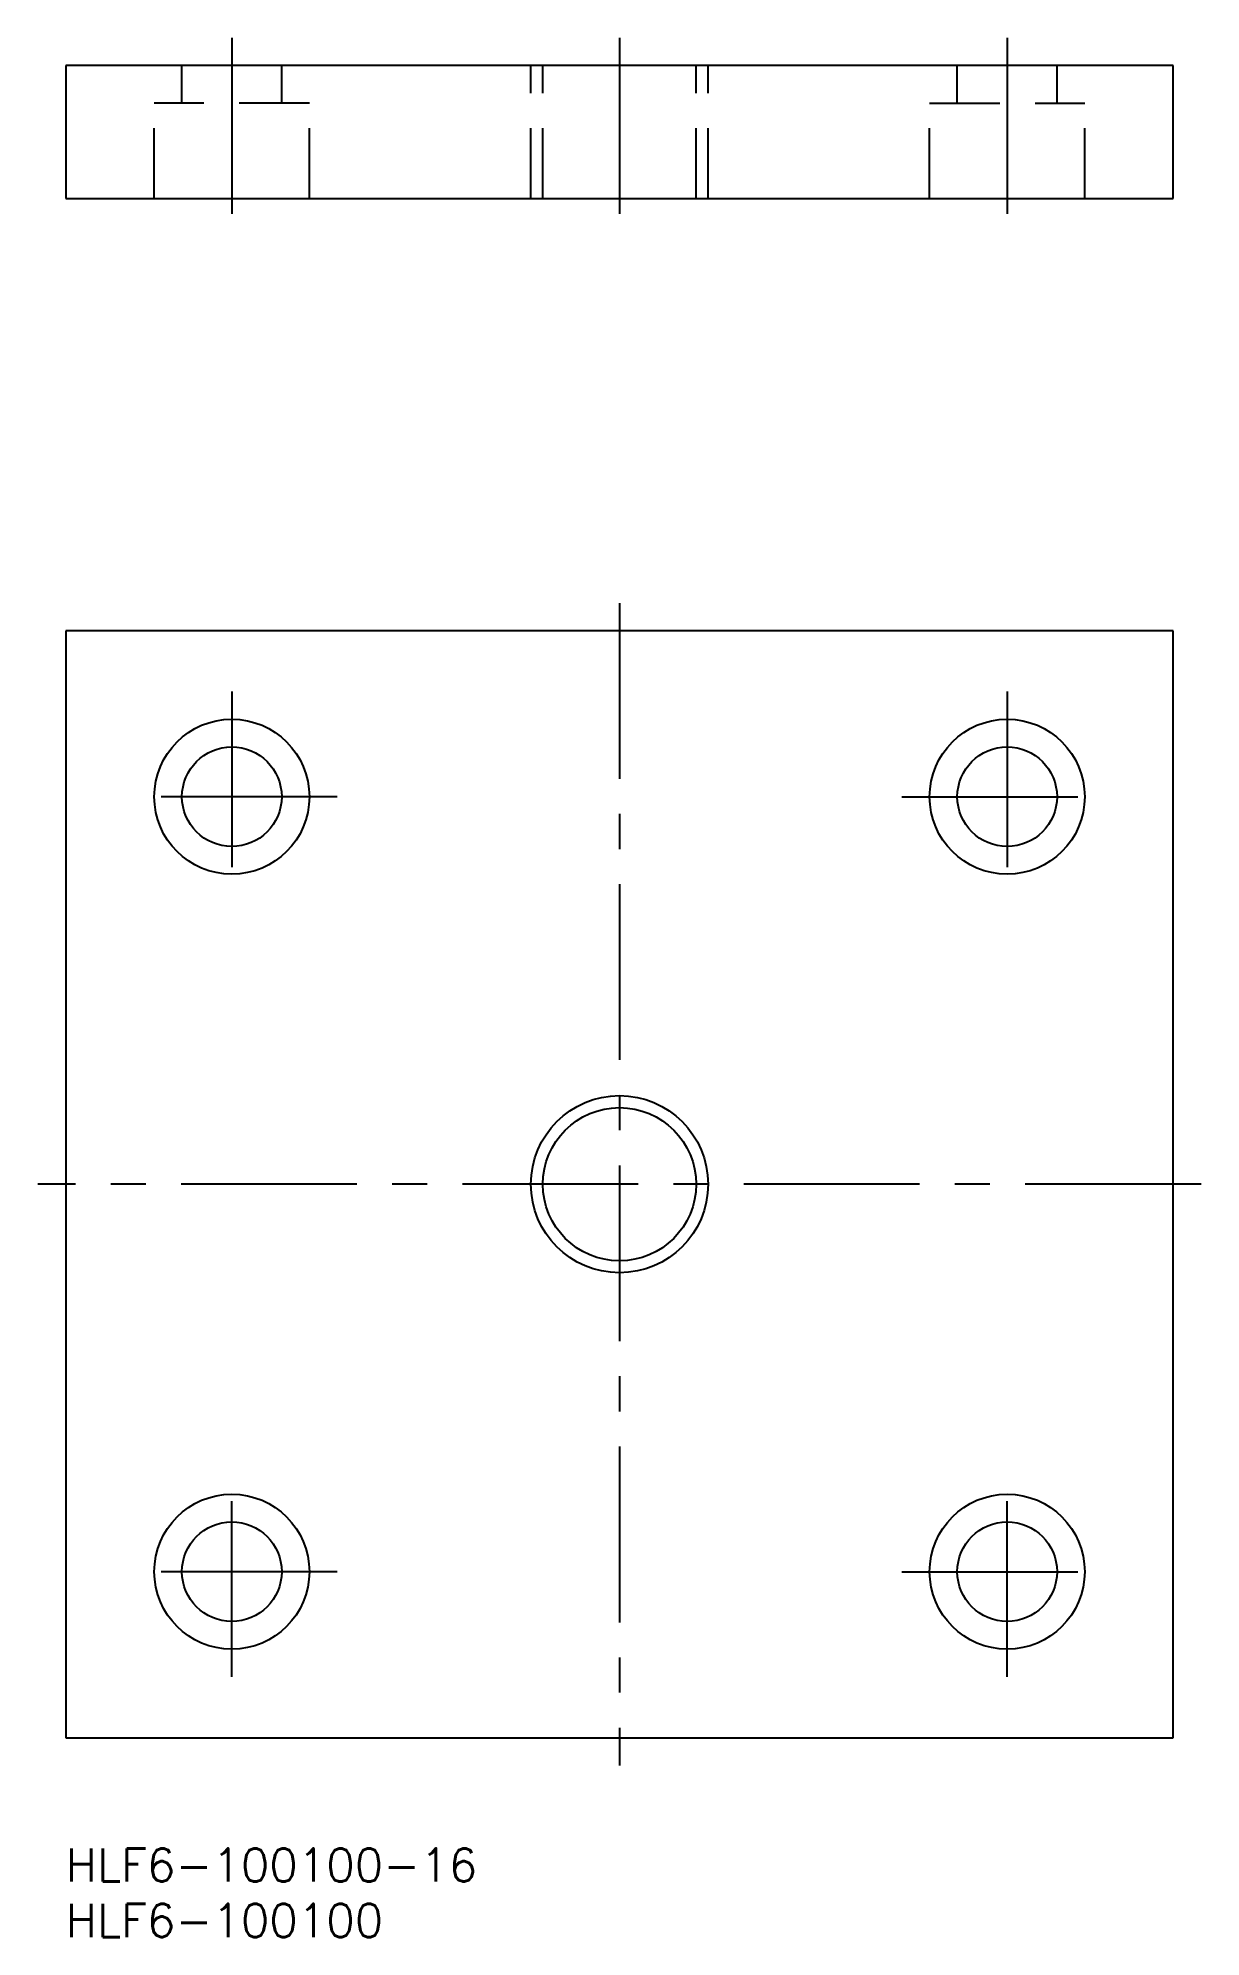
# Model space of a CAD drawing. Extents: x -2 to 103, y -8 to 164.
import ezdxf

# ---------------------------------------------------------------- set-up
doc = ezdxf.new("R2010")
doc.units = 0
doc.header["$LTSCALE"] = 0.5
doc.linetypes.add('CENTER', pattern=[50.8, 31.75, -6.35, 6.35, -6.35])
doc.linetypes.add('DASHED', pattern=[19.05, 12.7, -6.35])
for name, color, linetype in [('MSM_CENTER', 1, 'CENTER'), ('MSM_CONTINUOUS', 7, 'CONTINUOUS'), ('MSM_DASHED', 4, 'DASHED'), ('MSM_NARROW', 5, 'CONTINUOUS'), ('MSM_PART_NUMBER', 7, 'CONTINUOUS')]:
    doc.layers.add(name, color=color, linetype=linetype)
doc.styles.get("Standard").update_dxf_attribs({"font": 'txt.shx', "height": 3, "bigfont": 'bigfont.shx'})

# ---------------------------------------------------------------- blocks, each defined once
blk = doc.blocks.new('*U2')
at = {"layer": 'MSM_PART_NUMBER'}
blk.add_text('HLF6-100100-16', height=3, dxfattribs=at).set_placement((0, -3))
blk = doc.blocks.new('*U3')
at = {"layer": 'MSM_PART_NUMBER'}
blk.add_text('HLF6-100100', height=3, dxfattribs=at).set_placement((0, -8))

msp = doc.modelspace()

# ---------------------------------------------------------------- linework, layer by layer
at = {"layer": 'MSM_CENTER'}
for p, q in [((15, 163.537401), (15, 146.537401)), ((50, 163.537401), (50, 146.537401)), ((85, 163.537401), (85, 146.537401)), ((50, 112.5), (50, 7.5)), ((15, 104.5), (15, 85.5)), ((85, 104.5), (85, 85.5)), ((24.5, 95), (5.5, 95)), ((75.5, 95), (94.5, 95)), ((102.5, 60), (-2.5, 60)), ((15, 15.5), (15, 34.5)), ((85, 15.5), (85, 34.5)), ((24.5, 25), (5.477621, 25)), ((75.5, 25), (94.522379, 25))]:
    msp.add_line(p, q, dxfattribs=at)
at = {"layer": 'MSM_CONTINUOUS'}
for p, q in [((100, 161.037401), (0, 161.037401)), ((0, 161.037401), (0, 149.037401)), ((100, 149.037401), (100, 161.037401)), ((0, 149.037401), (100, 149.037401)), ((100, 110), (0, 110)), ((0, 110), (0, 10)), ((100, 10), (100, 110)), ((0, 10), (100, 10))]:
    msp.add_line(p, q, dxfattribs=at)
for centre, radius in [((15, 95), 7), ((85, 95), 7), ((15, 95), 4.5), ((85, 95), 4.5), ((50, 60), 6.9175), ((15, 25), 7), ((85, 25), 7), ((15, 25), 4.5), ((85, 25), 4.5)]:
    msp.add_circle(centre, radius, dxfattribs=at)
at = {"layer": 'MSM_DASHED'}
for p, q in [((10.5, 157.637401), (10.5, 161.037401)), ((19.5, 157.637401), (19.5, 161.037401)), ((42, 149.037401), (42, 161.037401)), ((43.0825, 149.037401), (43.0825, 161.037401)), ((56.9175, 149.037401), (56.9175, 161.037401)), ((58, 149.037401), (58, 161.037401)), ((80.5, 157.637401), (80.5, 161.037401)), ((89.5, 157.637401), (89.5, 161.037401)), ((22, 157.637401), (8, 157.637401)), ((8, 149.037401), (8, 157.637401)), ((22, 149.037401), (22, 157.637401)), ((78, 157.637401), (92, 157.637401)), ((78, 149.037401), (78, 157.637401)), ((92, 149.037401), (92, 157.637401))]:
    msp.add_line(p, q, dxfattribs=at)
at = {"layer": 'MSM_NARROW'}
msp.add_circle((50, 60), 8, dxfattribs=at)

# ---------------------------------------------------------------- block references
at = {"layer": 'MSM_CONTINUOUS'}
for name in ['*U2', '*U3']:
    msp.add_blockref(name, (0, 0), dxfattribs=at)

doc.saveas('drawing.dxf')
